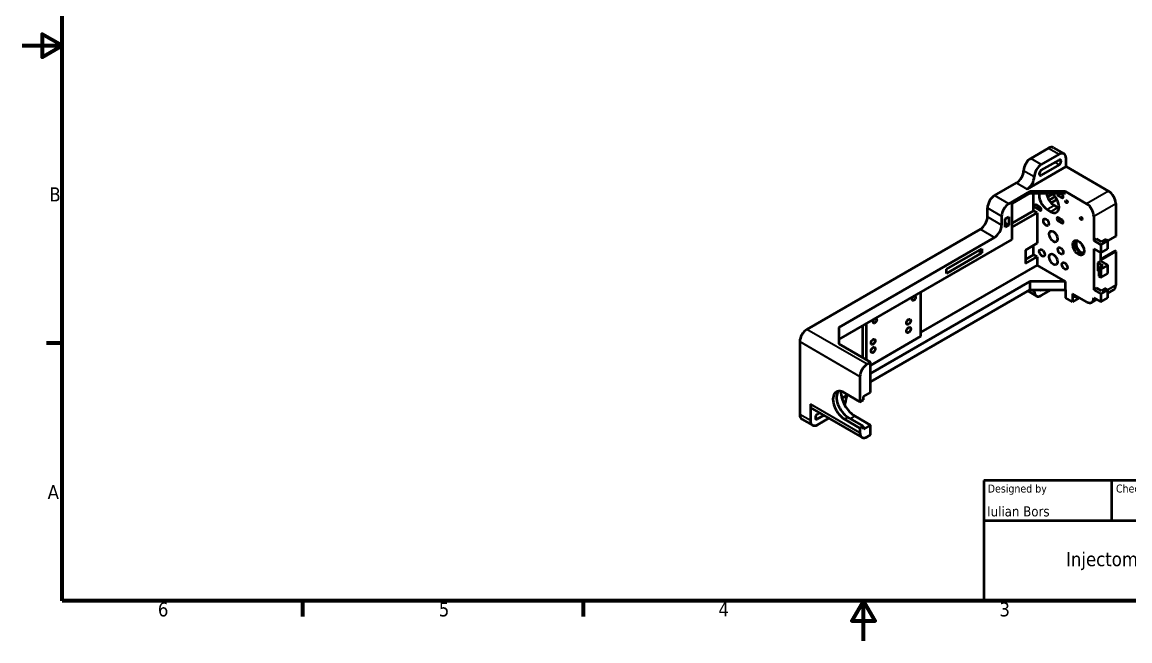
# Model space of a CAD drawing. Header units: millimetres. Extents: x 0 to 1260, y 0 to 891.
# Drawn here: x 0 to 829, y 0 to 463 of the extents above; entities that cross this region are included whole.
import ezdxf
from ezdxf.enums import TextEntityAlignment as Align

# ---------------------------------------------------------------- set-up
doc = ezdxf.new("R2010")
doc.units = ezdxf.units.MM
doc.header["$LTSCALE"] = 3
for name, color, linetype, lineweight in [('Border (ISO)', 7, 'Continuous', 70), ('Title (ISO)', 7, 'Continuous', 50), ('Visible (ISO)', 7, 'Continuous', 50), ('Visible Narrow (ISO)', 7, 'Continuous', 35)]:
    doc.layers.add(name, color=color, linetype=linetype, lineweight=lineweight)
doc.styles.add('Note Text (ISO)', font='tahoma.ttf')
doc.styles.add('Text Style39', font='tahoma.ttf')
doc.styles.add('Text Style41', font='tahoma.ttf')

# ---------------------------------------------------------------- blocks, each defined once
blk = doc.blocks.new('Borders Default Border')
at = {"layer": 'Border (ISO)'}
for p, q in [((10, 74.25), (6.1, 74.25)), ((70, 10), (70, 6.1)), ((140, 10), (140, 6.1))]:
    blk.add_line(p, q, dxfattribs=at)
at = {"layer": 'Border (ISO)', "flags": 128}
for points in [[(10, 10), (10, 287), (410, 287), (410, 10), (10, 10)], [(0, 148.5), (10, 148.5), (5, 151.39), (5, 145.61), (10, 148.5)], [(210, 0), (210, 10), (207.11, 5), (212.89, 5), (210, 10)]]:
    blk.add_lwpolyline(points, dxfattribs=at)
at = {"layer": 'Border (ISO)', "char_height": 3.5, "attachment_point": 7, "style": 'Note Text (ISO)'}
for s, insert in [('B', (6.78, 109.63)), ('A', (6.36, 35.38)), ('6', (33.88, 6.03)), ('5', (103.98, 6.03)), ('4', (173.78, 6.1)), ('3', (243.91, 6.03))]:
    blk.add_mtext(s, dxfattribs=dict(at, insert=insert))
blk = doc.blocks.new('Title Blocks I.A.B')
at = {"layer": 'Title (ISO)'}
for p, q in [((270.07, 130), (100.07, 130)), ((100.07, 130), (100.07, 100)), ((132.07, 120), (132.07, 130)), ((157.07, 120), (157.07, 130)), ((197.07, 120), (197.07, 130)), ((220.07, 120), (220.07, 130)), ((250.07, 120), (250.07, 130)), ((270.07, 100), (270.07, 130)), ((100.07, 120), (270.07, 120)), ((175.07, 120), (175.07, 100)), ((270.07, 110), (175.07, 110)), ((235.07, 100), (235.07, 110)), ((250.07, 100), (250.07, 110)), ((100.07, 100), (270.07, 100))]:
    blk.add_line(p, q, dxfattribs=at)
at = {"layer": 'Title (ISO)', "style": 'Text Style41'}
for s, p in [('Designed by', (101.07, 129)), ('Checked by', (133.07, 129)), ('Approved by', (158.07, 129)), ('Date', (221.07, 129))]:
    blk.add_text(s, height=2, dxfattribs=at).set_placement(p, align=Align.TOP_LEFT)
blk.add_text('Date', height=2, dxfattribs=at).set_placement((196.07, 129), align=Align.TOP_RIGHT)
for s, p in [('Edition', (242.57, 109)), ('Sheet', (260.07, 109))]:
    blk.add_text(s, height=2, dxfattribs=at).set_placement(p, align=Align.TOP_CENTER)
at = {"layer": 'Title (ISO)', "style": 'Note Text (ISO)'}
blk.add_text('1 / 1 ', height=3.5, dxfattribs=at).set_placement((260.07, 103.5), align=Align.MIDDLE_CENTER)
at = {"layer": 'Title (ISO)'}
for tag, p, height, style in [('AUTHOR_001', (100.92, 121.05), 2.5, 'Text Style39'), ('CREATION_DATE_001', (220.69, 121.05), 2.5, 'Text Style39'), ('TITLE_001', (210.83, 113.72), 3.5, 'Note Text (ISO)'), ('COMPANY_001', (102.23, 108.63), 3.5, 'Note Text (ISO)'), ('PART_NUMBER_001', (175.84, 103.7), 3.5, 'Note Text (ISO)')]:
    blk.add_attdef(tag, p, '', height=height, dxfattribs=dict(at, style=style))
at = {"layer": 'Title (ISO)', "style": 'Text Style39'}
for tag, p in [('CHECKED_BY', (133.07, 121)), ('ENG_APPROVED_BY', (158.07, 121))]:
    blk.add_attdef(tag, text='', height=2.5, dxfattribs=at).set_placement(p, align=Align.BOTTOM_LEFT)
blk.add_attdef('ENG_APPROVAL_DATE', text='', height=2.5, dxfattribs=at).set_placement((196.07, 121), align=Align.BOTTOM_RIGHT)
at = {"layer": 'Title (ISO)', "style": 'Note Text (ISO)'}
blk.add_attdef('REVISION_NUMBER', text='', height=3.5, dxfattribs=at).set_placement((242.57, 103.5), align=Align.MIDDLE_CENTER)

msp = doc.modelspace()

# ---------------------------------------------------------------- linework, layer by layer
at = {"layer": 'Visible (ISO)'}
for p, q in [((755.1383, 361.0986), (768.3966, 368.7533)), ((772.1466, 369.1248), (780.1015, 364.532)), ((776.3515, 364.1605), (763.0933, 356.5058)), ((763.0933, 352.2192), (776.3515, 359.8739)), ((781.6548, 354.9749), (781.6548, 361.0986)), ((781.6548, 354.9749), (752.4867, 338.1347)), ((776.3515, 356.1997), (763.0933, 348.545)), ((781.6548, 354.9749), (813.4746, 336.6037)), ((728.0915, 333.2357), (744.5317, 342.7275)), ((738.6981, 327.112), (754.608, 336.2976)), ((741.3497, 327.4182), (754.608, 335.0728)), ((754.608, 336.2976), (754.608, 335.0728)), ((781.1245, 336.2976), (754.608, 336.2976)), ((754.608, 335.0728), (781.1245, 335.0728)), ((757.2596, 321.9068), (757.2596, 335.0728)), ((767.6637, 332.2575), (771.4582, 334.4483)), ((768.8652, 329.8894), (773.3721, 332.4914)), ((775.8212, 333.293), (778.4728, 331.7621)), ((778.4728, 334.2116), (776.9811, 335.0728)), ((781.1245, 336.2976), (797.0344, 327.112)), ((781.1245, 335.0728), (781.1245, 336.2976)), ((722.7882, 317.314), (722.7882, 324.0501)), ((741.3497, 300.4738), (741.3497, 327.4182)), ((762.0326, 324.7198), (759.3809, 326.2507)), ((759.3809, 323.8013), (762.0326, 322.2703)), ((770.4871, 327.7639), (774.8222, 330.2668)), ((772.9044, 325.7915), (775.556, 324.2605)), ((818.7779, 327.4182), (818.7779, 302.8503)), ((733.3948, 317.9264), (733.3948, 311.1903)), ((736.0464, 315.7831), (738.6981, 317.314)), ((736.0464, 309.6594), (736.0464, 315.7831)), ((738.6981, 317.314), (738.6981, 311.1903)), ((741.3497, 312.7212), (757.2596, 321.9068)), ((741.3497, 309.6594), (759.9113, 320.3759)), ((759.9113, 320.3759), (757.2596, 321.9068)), ((759.9113, 320.3759), (759.9113, 297.5534)), ((767.6011, 322.7296), (770.2527, 321.1987)), ((778.4728, 315.228), (775.8212, 316.759)), ((802.3377, 317.9264), (802.3377, 299.5552)), ((587.554, 233.1128), (717.4849, 308.1284)), ((738.6981, 311.1903), (736.0464, 312.7212)), ((738.6981, 311.1903), (736.0464, 309.6594)), ((775.8212, 314.3095), (778.4728, 312.7785)), ((728.0915, 302.0047), (611.4188, 234.6437)), ((611.4188, 225.4581), (741.3497, 300.4738)), ((802.3377, 299.5552), (804.459, 300.78)), ((802.3377, 299.5552), (807.641, 296.4933)), ((808.1713, 298.6366), (804.459, 300.78)), ((812.9443, 299.5552), (807.641, 296.4933)), ((811.3533, 300.4738), (808.1713, 298.6366)), ((811.3533, 300.4738), (812.9443, 299.5552)), ((812.9443, 299.3554), (818.7002, 302.6786)), ((812.9443, 293.4315), (812.9443, 299.5552)), ((692.029, 278.1222), (718.5455, 293.4315)), ((718.5455, 290.3696), (692.029, 275.0603)), ((718.5455, 290.3696), (715.8939, 291.9006)), ((718.5455, 293.4315), (718.5455, 290.3696)), ((759.9113, 297.5534), (751.1608, 292.5013)), ((751.1608, 292.5013), (751.1608, 282.4204)), ((757.2596, 289.0034), (757.2596, 296.0225)), ((802.3377, 293.4315), (802.3377, 262.8129)), ((802.3377, 293.4315), (807.641, 290.3696)), ((807.641, 296.4933), (807.641, 290.3696)), ((807.641, 290.3696), (812.9443, 293.4315)), ((818.3252, 291.839), (807.641, 285.6704)), ((807.641, 284.9312), (807.641, 290.3696)), ((818.7779, 291.3612), (818.7779, 266.1809)), ((751.1608, 285.4822), (757.2596, 289.0034)), ((751.1608, 282.4204), (759.9113, 287.4724)), ((759.9113, 287.4724), (757.2596, 289.0034)), ((759.9113, 287.4724), (759.9113, 281.184)), ((805.5197, 283.0212), (807.641, 284.2459)), ((805.5197, 283.0212), (805.5197, 276.8974)), ((805.5197, 283.0212), (809.232, 280.8778)), ((807.641, 284.2459), (812.9443, 281.184)), ((759.9113, 281.184), (672.9796, 230.994)), ((692.029, 275.0603), (692.029, 278.1222)), ((781.1245, 268.9366), (759.9113, 281.184)), ((806.05, 276.5912), (805.5197, 276.8974)), ((809.232, 280.8778), (806.05, 279.0407)), ((806.05, 279.0407), (807.641, 278.1222)), ((806.05, 279.0407), (806.05, 272.917)), ((812.9443, 281.184), (807.641, 278.1222)), ((807.641, 278.1222), (807.641, 271.9984)), ((807.641, 271.9984), (812.9443, 275.0603)), ((812.9443, 275.0603), (812.9443, 281.184)), ((635.2837, 200.0447), (754.608, 268.9366)), ((781.1245, 268.9366), (754.608, 268.9366)), ((754.608, 268.9366), (754.608, 262.8129)), ((781.1245, 262.8129), (781.1245, 268.9366)), ((806.05, 272.917), (807.641, 271.9984)), ((754.608, 262.8129), (635.2837, 193.921)), ((672.9796, 227.9321), (672.9796, 261.0002)), ((752.9416, 261.8508), (759.3433, 258.1548)), ((754.608, 262.8129), (781.1245, 262.8129)), ((763.0933, 258.5263), (770.5179, 262.8129)), ((781.1245, 262.8129), (781.1245, 256.6891)), ((797.0344, 253.6273), (786.4278, 259.751)), ((786.4278, 259.751), (786.4278, 253.6273)), ((788.5491, 256.6891), (788.5491, 258.5263)), ((790.1401, 257.6077), (788.5491, 256.6891)), ((802.3377, 262.8129), (804.459, 264.0376)), ((802.3377, 262.8129), (807.641, 259.751)), ((808.1713, 261.8943), (804.459, 264.0376)), ((812.9443, 262.8129), (807.641, 259.751)), ((807.641, 259.751), (807.641, 253.6273)), ((811.3533, 263.7314), (808.1713, 261.8943)), ((811.3533, 263.7314), (812.9443, 262.8129)), ((812.9443, 256.6891), (812.9443, 262.8129)), ((812.9443, 260.2763), (817.2246, 262.7476)), ((786.4278, 253.6273), (781.1245, 256.6891)), ((791.7311, 256.6891), (786.4278, 253.6273)), ((800.7844, 253.2558), (804.5344, 255.4209)), ((802.3377, 256.6891), (807.641, 253.6273)), ((807.641, 253.6273), (812.9443, 256.6891)), ((611.4188, 234.6437), (611.4188, 222.3963)), ((629.2273, 235.7399), (629.2273, 212.1145)), ((631.879, 237.2708), (631.879, 210.5836)), ((672.9796, 227.9321), (635.2837, 206.1684)), ((582.2507, 223.9272), (582.2507, 169.4261)), ((611.4188, 222.3963), (635.2837, 208.6179)), ((635.2837, 208.6179), (632.6321, 207.087)), ((635.2837, 185.9601), (635.2837, 208.6179)), ((627.3288, 197.9014), (627.3288, 178.9791)), ((618.3662, 184.1536), (613.7901, 181.5116)), ((615.6615, 185.7152), (627.3288, 178.9791)), ((629.9804, 182.8983), (635.2837, 185.9601)), ((629.9804, 180.51), (629.9804, 182.8983)), ((590.2056, 177.0807), (590.2056, 164.8333)), ((627.3288, 178.9791), (629.9804, 180.51)), ((583.804, 165.9927), (591.7589, 161.3999)), ((591.7589, 173.6474), (628.8821, 152.2144)), ((595.5089, 169.7323), (597.0246, 170.6073)), ((600.2065, 168.7702), (595.5089, 166.058)), ((595.5089, 161.7714), (603.9188, 166.6269)), ((627.3288, 159.2607), (615.6615, 165.9968)), ((629.9804, 160.7916), (618.3131, 167.5277)), ((623.6164, 168.2013), (635.2837, 161.4652)), ((629.9804, 160.7916), (627.3288, 159.2607)), ((627.3288, 159.2607), (627.3288, 155.6477)), ((635.2837, 161.4652), (629.9804, 158.4034)), ((629.9804, 158.4034), (629.9804, 160.7916)), ((635.2837, 154.1168), (635.2837, 161.4652)), ((632.6321, 152.5858), (635.2837, 154.1168))]:
    msp.add_line(p, q, dxfattribs=at)
for centre, major_axis, start_param, end_param in [((768.3966, 362.6296), (3.75, 6.4952), 0, 0.78539816), ((776.3515, 358.0368), (3.75, 6.4952), 5.49778714, 7.06858347), ((755.1383, 354.9749), (-3.75, -6.4952), 3.92699082, 5.49778714), ((776.3515, 358.0368), (1.125, 1.9486), 3.92699082, 7.06858347), ((744.5317, 348.8512), (-3.75, -6.4952), 0.78539816, 2.35619449), ((763.0933, 350.3821), (3.75, 6.4952), 0.78539816, 2.35619449), ((763.0933, 350.3821), (-1.125, -1.9486), 3.92699082, 7.06858347), ((752.4867, 344.2584), (3.75, 6.4952), 3.92699082, 5.49778714), ((728.0915, 327.112), (-3.75, -6.4952), 3.92699082, 5.49778714), ((767.6011, 329.7719), (4.3125, -7.4695), 3.65202899, 5.49778714), ((772.9044, 332.8337), (4.3125, -7.4695), 4.10227982, 5.49778714), ((770.2527, 328.241), (4.3125, -7.4695), 5.49778714, 8.58278974), ((775.8212, 334.5178), (0.75, -1.299), 3.97328577, 5.49778714), ((778.4728, 332.9868), (0.75, -1.299), 5.49778714, 8.6393798), ((813.4746, 330.48), (-3.75, 6.4952), 3.92699082, 5.49778714), ((738.6981, 320.9882), (3.75, 6.4952), 0.78539816, 2.35619449), ((759.3809, 325.026), (-0.75, 1.299), 5.49778714, 8.6393798), ((762.0326, 323.4951), (0.75, -1.299), 5.49778714, 8.6393798), ((775.556, 331.3028), (4.3125, -7.4695), 5.49778714, 5.62095727), ((797.0344, 320.9882), (3.75, -6.4952), 0.78539816, 2.35619449), ((717.4849, 314.2521), (-3.75, -6.4952), 0.78539816, 2.35619449), ((775.8212, 315.5342), (-0.75, 1.299), 5.49778714, 8.6393798), ((778.4728, 314.0033), (0.75, -1.299), 5.49778714, 8.6393798), ((728.0915, 308.1284), (3.75, 6.4952), 3.92699082, 5.49778714), ((792.5266, 295.1155), (-3.0562, 5.2936), 0.26331706, 2.87827559), ((792.5266, 295.1155), (-2.4375, 4.2219), 6.17103712, 9.53692614), ((818.5127, 303.0034), (0.1875, -0.3248), 0, 0.78539816), ((796.2389, 297.2588), (2.4375, -4.2219), 4.41592514, 5.00885282), ((818.5127, 291.5142), (-0.1875, 0.3248), 3.92699082, 6.28318531), ((813.4746, 269.2428), (3.75, -6.4952), 0, 0.78539816), ((752.4867, 258.5263), (3.75, 6.4952), 5.49778714, 5.71067975), ((763.0933, 264.65), (-3.75, -6.4952), 5.49778714, 7.06858347), ((763.0933, 264.65), (-1.125, -1.9486), 6.14128825, 7.06858347), ((797.0344, 259.751), (3.75, -6.4952), 5.49778714, 7.06858347), ((587.554, 226.9891), (-3.75, -6.4952), 3.92699082, 5.49778714), ((632.6321, 200.9632), (3.75, 6.4952), 0.78539816, 2.35619449), ((615.6615, 175.856), (-6.0375, 10.4573), 5.49778714, 8.6393798), ((618.3131, 177.3869), (-6.0375, 10.4573), 0.22140278, 2.35619449), ((623.6164, 180.4488), (7.5, -12.9904), 3.91175627, 5.49778714), ((622.0254, 183.2044), (-3.75, -6.4952), 4.97418837, 5.49778714), ((595.5089, 180.1426), (-3.75, -6.4952), 5.49778714, 6.28318531), ((611.4188, 177.0807), (-3.75, -6.4952), 1.80101327, 2.35619449), ((587.554, 172.4879), (-3.75, -6.4952), 5.49778714, 6.28318531), ((595.5089, 167.8951), (-1.125, -1.9486), 3.92699082, 7.06858347), ((595.5089, 167.8951), (-3.75, -6.4952), 5.49778714, 7.06858347), ((632.6321, 158.7095), (-3.75, -6.4952), 5.49778714, 7.06858347)]:
    msp.add_ellipse(centre, major_axis=major_axis, ratio=0.57735027, start_param=start_param, end_param=end_param, dxfattribs=at)
for centre, major_axis in [((781.9894, 328.7335), (-0.5625, 0.9743)), ((766.7238, 313.2981), (1.425, -2.4682)), ((792.9199, 316.1719), (-0.5625, 0.9743)), ((772.1089, 302.6171), (2.25, -3.8971)), ((790.9356, 294.1969), (3.0562, -5.2936)), ((763.6236, 290.3696), (-1.425, 2.4682)), ((777.4939, 291.936), (1.425, -2.4682)), ((772.1089, 285.4706), (2.25, -3.8971)), ((780.5941, 280.5717), (1.425, -2.4682)), ((667.6763, 256.4074), (0.9375, 1.6238)), ((638.5081, 239.5672), (0.9375, 1.6238)), ((663.6988, 238.8017), (1.125, 1.9486)), ((663.6988, 232.678), (1.125, 1.9486)), ((637.1823, 223.7986), (1.125, 1.9486)), ((637.1823, 217.6749), (1.125, 1.9486))]:
    msp.add_ellipse(centre, major_axis=major_axis, ratio=0.57735027, dxfattribs=at)
at = {"layer": 'Visible Narrow (ISO)'}
for p, q in [((768.3966, 368.7533), (776.3515, 364.1605)), ((763.0933, 356.5058), (755.1383, 361.0986)), ((776.3515, 356.1997), (773.1695, 358.0368)), ((757.79, 347.3203), (749.835, 351.913)), ((763.0933, 348.545), (761.5023, 349.4636)), ((744.5317, 342.7275), (752.4867, 338.1347)), ((738.6981, 327.112), (728.0915, 333.2357)), ((777.9425, 334.5178), (775.8212, 333.293)), ((779.5335, 332.3745), (778.4728, 331.7621)), ((813.4746, 336.6037), (797.0344, 327.112)), ((722.7882, 324.0501), (733.3948, 317.9264)), ((761.5023, 325.026), (759.3809, 323.8013)), ((772.9044, 325.7915), (767.6011, 322.7296)), ((775.556, 324.2605), (770.2527, 321.1987)), ((802.3377, 317.9264), (818.7779, 327.4182)), ((733.3948, 311.1903), (722.7882, 317.314)), ((763.0933, 322.8827), (762.0326, 322.2703)), ((777.9425, 315.5342), (775.8212, 314.3095)), ((717.4849, 308.1284), (728.0915, 302.0047)), ((779.5335, 313.3909), (778.4728, 312.7785)), ((818.7779, 302.8503), (812.9443, 299.4822)), ((807.641, 284.9312), (818.7779, 291.3612)), ((818.7779, 266.1809), (812.9443, 262.8129)), ((755.6686, 262.8129), (757.79, 261.5881)), ((632.6321, 207.087), (587.554, 233.1128)), ((582.2507, 223.9272), (627.3288, 197.9014)), ((627.3288, 155.6477), (590.2056, 177.0807)), ((590.2056, 164.8333), (582.2507, 169.4261)), ((595.5089, 166.058), (593.918, 166.9766)), ((615.6615, 165.9968), (618.3131, 167.5277)), ((623.6164, 168.2013), (620.3814, 166.3336))]:
    msp.add_line(p, q, dxfattribs=at)

# ---------------------------------------------------------------- block references
at = {"xscale": 3, "yscale": 3, "zscale": 3}
msp.add_blockref('Borders Default Border', (0, 0), dxfattribs=at)
msp.add_blockref('Title Blocks I.A.B', (419.7858, -270), dxfattribs=at).add_auto_attribs({'TITLE_001': 'Piece parts', 'PART_NUMBER_001': '30-03 Piece parts', 'COMPANY_001': '              Injectomat suplimentar', 'AUTHOR_001': 'Iulian Bors', 'CREATION_DATE_001': '15-Jun-21'})

doc.saveas('drawing.dxf')
